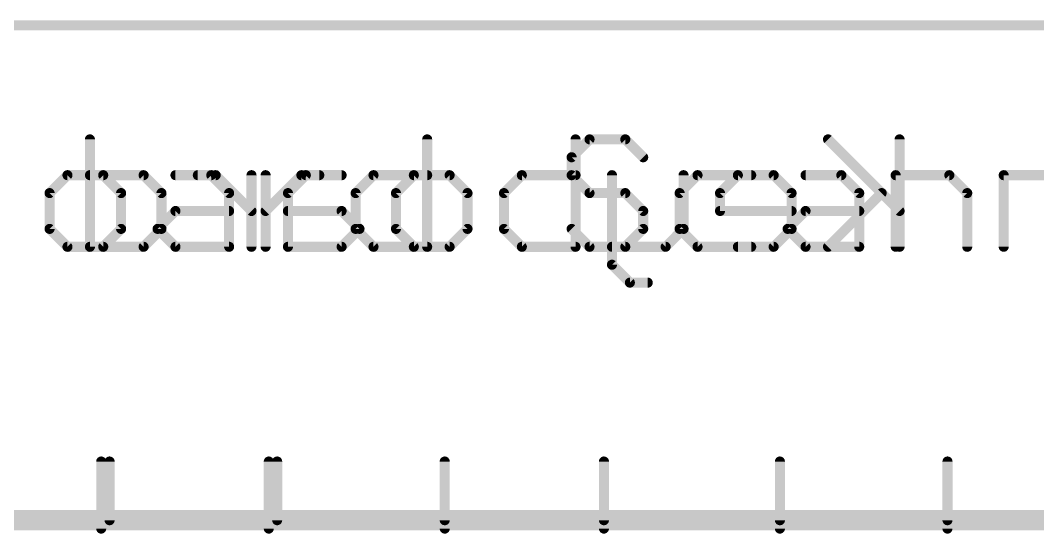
# Model space of a CAD drawing. Extents: x -0.1 to 48.3, y -0.1 to 47.8.
# Drawn here: x 22.27 to 37.69, y 40.06 to 47.83 of the extents above; entities that cross this region are included whole.
import ezdxf

# ---------------------------------------------------------------- set-up
doc = ezdxf.new("R2010")
doc.units = 0
for name, color, linetype in [('1', 12, 'CONTINUOUS'), ('16', 132, 'CONTINUOUS'), ('20', 53, 'CONTINUOUS'), ('21', 253, 'CONTINUOUS'), ('22', 253, 'CONTINUOUS')]:
    doc.layers.add(name, color=color, linetype=linetype)

msp = doc.modelspace()

# ---------------------------------------------------------------- linework, layer by layer
at = {"layer": '1', "const_width": 0.1524}
msp.add_lwpolyline([(0, 47.752), (48.26, 47.752)], dxfattribs=at)
at = {"layer": '16', "const_width": 0.1524}
msp.add_lwpolyline([(0, 47.752), (48.26, 47.752)], dxfattribs=at)
at = {"layer": '20', "const_width": 0.1524}
msp.add_lwpolyline([(0, 47.752), (48.26, 47.752)], dxfattribs=at)
at = {"layer": '21'}
for points, const_width in [([(28.4356, 46.0262), (28.4356, 44.3992)], 0.1524), ([(30.8964, 46.0262), (30.6252, 45.755)], 0.1524), ([(31.4387, 46.0262), (30.8964, 46.0262)], 0.1524), ([(31.7099, 45.755), (31.4387, 46.0262)], 0.1524), ([(30.6252, 45.755), (30.6252, 45.4839)], 0.1524), ([(22.9835, 45.4839), (22.7123, 45.2127)], 0.1524), ([(23.5258, 45.4839), (22.9835, 45.4839)], 0.1524), ([(23.797, 45.2127), (23.5258, 45.4839)], 0.1524), ([(24.6206, 45.4839), (25.1629, 45.4839)], 0.1524), ([(25.1629, 45.4839), (25.4341, 45.2127)], 0.1524), ([(25.9866, 44.3992), (25.9866, 45.4839)], 0.1524), ([(25.9866, 44.9415), (26.5289, 45.4839)], 0.1524), ([(26.5289, 45.4839), (26.8001, 45.4839)], 0.1524), ([(27.3509, 45.2127), (27.6221, 45.4839)], 0.1524), ([(27.6221, 45.4839), (28.4356, 45.4839)], 0.1524), ([(30.6252, 45.4839), (30.8964, 45.2127)], 0.1524), ([(32.5335, 45.4839), (32.2624, 45.2127)], 0.1524), ([(33.347, 45.4839), (32.5335, 45.4839)], 0.1524), ([(34.1707, 45.4839), (34.713, 45.4839)], 0.1524), ([(34.713, 45.4839), (34.9842, 45.2127)], 0.1524), ([(35.5367, 44.3992), (35.5367, 45.4839)], 0.1524), ([(35.5367, 45.4839), (36.3502, 45.4839)], 0.1524), ([(36.3502, 45.4839), (36.6213, 45.2127)], 0.1524), ([(37.1738, 44.3992), (37.1738, 45.4839)], 0.1524), ([(37.1738, 45.4839), (37.9873, 45.4839)], 0.1524), ([(22.7123, 45.2127), (22.7123, 44.6704)], 0.1524), ([(23.797, 44.6704), (23.797, 45.2127)], 0.1524), ([(25.4341, 45.2127), (25.4341, 44.3992)], 0.1524), ([(27.3509, 44.6704), (27.3509, 45.2127)], 0.1524), ([(30.8964, 45.2127), (31.4387, 45.2127)], 0.1524), ([(31.4387, 45.2127), (31.7099, 44.9415)], 0.1524), ([(32.2624, 45.2127), (32.2624, 44.6704)], 0.1524), ([(34.9842, 45.2127), (34.9842, 44.3992)], 0.1524), ([(36.6213, 45.2127), (36.6213, 44.3992)], 0.1524), ([(24.3495, 44.6704), (24.6206, 44.9415)], 0.1524), ([(24.6206, 44.9415), (25.4341, 44.9415)], 0.1524), ([(31.7099, 44.9415), (31.7099, 44.6704)], 0.1524), ([(33.8995, 44.6704), (34.1707, 44.9415)], 0.1524), ([(34.1707, 44.9415), (34.9842, 44.9415)], 0.1524), ([(22.7123, 44.6704), (22.9835, 44.3992)], 0.1524), ([(23.5258, 44.3992), (23.797, 44.6704)], 0.1524), ([(24.6206, 44.3992), (24.3495, 44.6704)], 0.1524), ([(27.6221, 44.3992), (27.3509, 44.6704)], 0.1524), ([(30.8964, 44.3992), (30.6252, 44.6704)], 0.1524), ([(31.7099, 44.6704), (31.4387, 44.3992)], 0.1524), ([(32.2624, 44.6704), (32.5335, 44.3992)], 0.1524), ([(34.1707, 44.3992), (33.8995, 44.6704)], 0.1524), ([(22.9835, 44.3992), (23.5258, 44.3992)], 0.1524), ([(25.4341, 44.3992), (24.6206, 44.3992)], 0.1524), ([(28.4356, 44.3992), (27.6221, 44.3992)], 0.1524), ([(31.4387, 44.3992), (30.8964, 44.3992)], 0.1524), ([(32.5335, 44.3992), (33.347, 44.3992)], 0.1524), ([(34.9842, 44.3992), (34.1707, 44.3992)], 0.1524), ([(23.495, 40.132), (23.495, 41.148)], 0.1524), ([(26.035, 40.132), (26.035, 41.148)], 0.1524), ([(28.702, 40.132), (28.702, 41.148)], 0.1524), ([(31.115, 40.132), (31.115, 41.148)], 0.1524), ([(33.782, 40.132), (33.782, 41.148)], 0.1524), ([(36.322, 40.132), (36.322, 41.148)], 0.1524), ([(9.6012, 40.259), (45.1612, 40.259)], 0.3048)]:
    msp.add_lwpolyline(points, dxfattribs=dict(at, const_width=const_width))
at = {"layer": '21', "const_width": 0.0762}
for points in [[(28.4737, 46.0262, 1), (28.3975, 46.0262)], [(30.8964, 46.0643, 1), (30.8964, 45.9881)], [(30.9233, 45.9992, 1), (30.8694, 46.0531)], [(31.4656, 46.0531, 1), (31.4118, 45.9992)], [(31.4387, 45.9881, 1), (31.4387, 46.0643)], [(30.6633, 45.755, 1), (30.5871, 45.755)], [(30.5983, 45.782, 1), (30.6522, 45.7281)], [(31.6829, 45.7281, 1), (31.7368, 45.782)], [(22.9835, 45.522, 1), (22.9835, 45.4458)], [(23.0104, 45.4569, 1), (22.9565, 45.5108)], [(23.5527, 45.5108, 1), (23.4988, 45.4569)], [(23.5258, 45.4458, 1), (23.5258, 45.522)], [(24.6206, 45.522, 1), (24.6206, 45.4458)], [(25.1899, 45.5108, 1), (25.136, 45.4569)], [(25.1629, 45.4458, 1), (25.1629, 45.522)], [(26.0247, 45.4839, 1), (25.9485, 45.4839)], [(26.5289, 45.522, 1), (26.5289, 45.4458)], [(26.5559, 45.4569, 1), (26.502, 45.5108)], [(26.8001, 45.4458, 1), (26.8001, 45.522)], [(27.6221, 45.522, 1), (27.6221, 45.4458)], [(27.649, 45.4569, 1), (27.5951, 45.5108)], [(28.4356, 45.4458, 1), (28.4356, 45.522)], [(30.6522, 45.5108, 1), (30.5983, 45.4569)], [(30.5871, 45.4839, 1), (30.6633, 45.4839)], [(32.5335, 45.522, 1), (32.5335, 45.4458)], [(32.5605, 45.4569, 1), (32.5066, 45.5108)], [(33.347, 45.4458, 1), (33.347, 45.522)], [(34.1707, 45.522, 1), (34.1707, 45.4458)], [(34.74, 45.5108, 1), (34.6861, 45.4569)], [(34.713, 45.4458, 1), (34.713, 45.522)], [(35.5748, 45.4839, 1), (35.4986, 45.4839)], [(35.5367, 45.522, 1), (35.5367, 45.4458)], [(36.3771, 45.5108, 1), (36.3232, 45.4569)], [(36.3502, 45.4458, 1), (36.3502, 45.522)], [(37.2119, 45.4839, 1), (37.1357, 45.4839)], [(37.1738, 45.522, 1), (37.1738, 45.4458)], [(22.7504, 45.2127, 1), (22.6742, 45.2127)], [(22.6854, 45.2396, 1), (22.7392, 45.1858)], [(23.8351, 45.2127, 1), (23.7589, 45.2127)], [(23.77, 45.1858, 1), (23.8239, 45.2396)], [(25.4722, 45.2127, 1), (25.396, 45.2127)], [(25.4072, 45.1858, 1), (25.4611, 45.2396)], [(27.389, 45.2127, 1), (27.3128, 45.2127)], [(27.324, 45.2396, 1), (27.3778, 45.1858)], [(30.8964, 45.2508, 1), (30.8964, 45.1746)], [(30.8694, 45.1858, 1), (30.9233, 45.2396)], [(31.4657, 45.2396, 1), (31.4118, 45.1858)], [(31.4387, 45.1746, 1), (31.4387, 45.2508)], [(32.3005, 45.2127, 1), (32.2243, 45.2127)], [(32.2354, 45.2396, 1), (32.2893, 45.1858)], [(35.0223, 45.2127, 1), (34.9461, 45.2127)], [(34.9572, 45.1858, 1), (35.0111, 45.2396)], [(36.6594, 45.2127, 1), (36.5832, 45.2127)], [(36.5944, 45.1858, 1), (36.6483, 45.2396)], [(24.6206, 44.9796, 1), (24.6206, 44.9034)], [(24.6476, 44.9146, 1), (24.5937, 44.9685)], [(25.4341, 44.9034, 1), (25.4341, 44.9796)], [(25.9597, 44.9685, 1), (26.0135, 44.9146)], [(31.748, 44.9415, 1), (31.6718, 44.9415)], [(31.6829, 44.9146, 1), (31.7368, 44.9685)], [(34.1707, 44.9796, 1), (34.1707, 44.9034)], [(34.1976, 44.9146, 1), (34.1437, 44.9685)], [(34.9842, 44.9034, 1), (34.9842, 44.9796)], [(22.7392, 44.6973, 1), (22.6854, 44.6434)], [(23.8239, 44.6434, 1), (23.77, 44.6973)], [(24.3764, 44.6973, 1), (24.3225, 44.6434)], [(24.3225, 44.6973, 1), (24.3764, 44.6434)], [(27.3778, 44.6973, 1), (27.324, 44.6434)], [(30.6522, 44.6973, 1), (30.5983, 44.6434)], [(31.7368, 44.6434, 1), (31.6829, 44.6973)], [(32.2893, 44.6973, 1), (32.2354, 44.6434)], [(33.9265, 44.6973, 1), (33.8726, 44.6434)], [(33.8726, 44.6973, 1), (33.9265, 44.6434)], [(22.6742, 44.6704, 1), (22.7504, 44.6704)], [(23.7589, 44.6704, 1), (23.8351, 44.6704)], [(27.3128, 44.6704, 1), (27.389, 44.6704)], [(31.6718, 44.6704, 1), (31.748, 44.6704)], [(32.2243, 44.6704, 1), (32.3005, 44.6704)], [(22.9835, 44.4373, 1), (22.9835, 44.3611)], [(22.9565, 44.3723, 1), (23.0104, 44.4261)], [(23.4988, 44.4261, 1), (23.5527, 44.3723)], [(23.5258, 44.3611, 1), (23.5258, 44.4373)], [(24.6206, 44.4373, 1), (24.6206, 44.3611)], [(24.5937, 44.3723, 1), (24.6476, 44.4261)], [(25.396, 44.3992, 1), (25.4722, 44.3992)], [(25.4341, 44.3611, 1), (25.4341, 44.4373)], [(25.9485, 44.3992, 1), (26.0247, 44.3992)], [(27.6221, 44.4373, 1), (27.6221, 44.3611)], [(27.5951, 44.3723, 1), (27.649, 44.4261)], [(28.3975, 44.3992, 1), (28.4737, 44.3992)], [(28.4356, 44.3611, 1), (28.4356, 44.4373)], [(30.8964, 44.4373, 1), (30.8964, 44.3611)], [(30.8694, 44.3723, 1), (30.9233, 44.4261)], [(31.4118, 44.4261, 1), (31.4656, 44.3723)], [(31.4387, 44.3611, 1), (31.4387, 44.4373)], [(32.5335, 44.4373, 1), (32.5335, 44.3611)], [(32.5066, 44.3723, 1), (32.5605, 44.4261)], [(33.347, 44.3611, 1), (33.347, 44.4373)], [(34.1707, 44.4373, 1), (34.1707, 44.3611)], [(34.1437, 44.3723, 1), (34.1976, 44.4261)], [(34.9461, 44.3992, 1), (35.0223, 44.3992)], [(34.9842, 44.3611, 1), (34.9842, 44.4373)], [(35.4986, 44.3992, 1), (35.5748, 44.3992)], [(36.5832, 44.3992, 1), (36.6594, 44.3992)], [(37.1357, 44.3992, 1), (37.2119, 44.3992)], [(23.5331, 41.148, 1), (23.4569, 41.148)], [(26.0731, 41.148, 1), (25.9969, 41.148)], [(28.7401, 41.148, 1), (28.6639, 41.148)], [(31.1531, 41.148, 1), (31.0769, 41.148)], [(33.8201, 41.148, 1), (33.7439, 41.148)], [(36.3601, 41.148, 1), (36.2839, 41.148)], [(23.4569, 40.132, 1), (23.5331, 40.132)], [(25.9969, 40.132, 1), (26.0731, 40.132)], [(28.6639, 40.132, 1), (28.7401, 40.132)], [(31.0769, 40.132, 1), (31.1531, 40.132)], [(33.7439, 40.132, 1), (33.8201, 40.132)], [(36.2839, 40.132, 1), (36.3601, 40.132)]]:
    msp.add_lwpolyline(points, format="xyb", dxfattribs=at)
at = {"layer": '22'}
for points, const_width in [([(23.3239, 46.0262), (23.3239, 44.3992)], 0.1524), ([(30.6843, 46.0262), (30.6843, 44.3992)], 0.1524), ([(35.5958, 44.9415), (34.5111, 46.0262)], 0.1524), ([(35.5958, 46.0262), (35.5958, 44.3992)], 0.1524), ([(24.1374, 45.4839), (23.3239, 45.4839)], 0.1524), ([(24.4085, 45.2127), (24.1374, 45.4839)], 0.1524), ([(25.2305, 45.4839), (24.9593, 45.4839)], 0.1524), ([(25.7728, 44.9415), (25.2305, 45.4839)], 0.1524), ([(25.7728, 44.3992), (25.7728, 45.4839)], 0.1524), ([(26.5965, 45.4839), (26.3253, 45.2127)], 0.1524), ([(27.1388, 45.4839), (26.5965, 45.4839)], 0.1524), ([(27.9625, 45.2127), (28.2336, 45.4839)], 0.1524), ([(28.2336, 45.4839), (28.776, 45.4839)], 0.1524), ([(28.776, 45.4839), (29.0471, 45.2127)], 0.1524), ([(29.5996, 45.2127), (29.8708, 45.4839)], 0.1524), ([(29.8708, 45.4839), (30.6843, 45.4839)], 0.1524), ([(31.2368, 45.4839), (31.2368, 44.128)], 0.1524), ([(32.3214, 45.4839), (32.3214, 44.6704)], 0.1524), ([(33.1451, 45.4839), (32.8739, 45.2127)], 0.1524), ([(33.6874, 45.4839), (33.1451, 45.4839)], 0.1524), ([(33.9586, 45.2127), (33.6874, 45.4839)], 0.1524), ([(24.4085, 44.6704), (24.4085, 45.2127)], 0.1524), ([(26.3253, 45.2127), (26.3253, 44.3992)], 0.1524), ([(27.9625, 44.6704), (27.9625, 45.2127)], 0.1524), ([(29.0471, 45.2127), (29.0471, 44.6704)], 0.1524), ([(29.5996, 44.6704), (29.5996, 45.2127)], 0.1524), ([(32.8739, 45.2127), (32.8739, 44.9415)], 0.1524), ([(33.9586, 44.6704), (33.9586, 45.2127)], 0.1524), ([(35.3246, 45.2127), (34.5111, 44.3992)], 0.1524), ([(27.1388, 44.9415), (26.3253, 44.9415)], 0.1524), ([(27.41, 44.6704), (27.1388, 44.9415)], 0.1524), ([(32.8739, 44.9415), (33.9586, 44.9415)], 0.1524), ([(24.1374, 44.3992), (24.4085, 44.6704)], 0.1524), ([(27.1388, 44.3992), (27.41, 44.6704)], 0.1524), ([(28.2336, 44.3992), (27.9625, 44.6704)], 0.1524), ([(29.0471, 44.6704), (28.776, 44.3992)], 0.1524), ([(29.8708, 44.3992), (29.5996, 44.6704)], 0.1524), ([(32.3214, 44.6704), (32.0503, 44.3992)], 0.1524), ([(33.6874, 44.3992), (33.9586, 44.6704)], 0.1524), ([(23.3239, 44.3992), (24.1374, 44.3992)], 0.1524), ([(26.3253, 44.3992), (27.1388, 44.3992)], 0.1524), ([(28.776, 44.3992), (28.2336, 44.3992)], 0.1524), ([(30.6843, 44.3992), (29.8708, 44.3992)], 0.1524), ([(32.0503, 44.3992), (31.2368, 44.3992)], 0.1524), ([(33.1451, 44.3992), (33.6874, 44.3992)], 0.1524), ([(31.2368, 44.128), (31.5079, 43.8569)], 0.1524), ([(31.5079, 43.8569), (31.7791, 43.8569)], 0.1524), ([(23.622, 40.259), (23.622, 41.148)], 0.1524), ([(26.162, 40.259), (26.162, 41.148)], 0.1524), ([(28.702, 40.259), (28.702, 41.148)], 0.1524), ([(31.115, 40.259), (31.115, 41.148)], 0.1524), ([(33.782, 40.259), (33.782, 41.148)], 0.1524), ([(36.322, 40.259), (36.322, 41.148)], 0.1524), ([(9.6012, 40.259), (45.1612, 40.259)], 0.127)]:
    msp.add_lwpolyline(points, dxfattribs=dict(at, const_width=const_width))
at = {"layer": '22', "const_width": 0.0762}
for points in [[(23.362, 46.0262, 1), (23.2858, 46.0262)], [(30.7224, 46.0262, 1), (30.6462, 46.0262)], [(34.538, 46.0531, 1), (34.4842, 45.9992)], [(35.6339, 46.0262, 1), (35.5577, 46.0262)], [(23.3239, 45.522, 1), (23.3239, 45.4458)], [(24.1643, 45.5108, 1), (24.1104, 45.4569)], [(24.1374, 45.4458, 1), (24.1374, 45.522)], [(24.9593, 45.522, 1), (24.9593, 45.4458)], [(25.2574, 45.5108, 1), (25.2035, 45.4569)], [(25.2305, 45.4458, 1), (25.2305, 45.522)], [(25.8109, 45.4839, 1), (25.7347, 45.4839)], [(26.5965, 45.522, 1), (26.5965, 45.4458)], [(26.6234, 45.4569, 1), (26.5695, 45.5108)], [(27.1388, 45.4458, 1), (27.1388, 45.522)], [(28.2336, 45.522, 1), (28.2336, 45.4458)], [(28.2606, 45.4569, 1), (28.2067, 45.5108)], [(28.8029, 45.5108, 1), (28.749, 45.4569)], [(28.776, 45.4458, 1), (28.776, 45.522)], [(29.8708, 45.522, 1), (29.8708, 45.4458)], [(29.8977, 45.4569, 1), (29.8438, 45.5108)], [(30.6843, 45.4458, 1), (30.6843, 45.522)], [(31.2749, 45.4839, 1), (31.1987, 45.4839)], [(32.3595, 45.4839, 1), (32.2833, 45.4839)], [(33.1451, 45.522, 1), (33.1451, 45.4458)], [(33.172, 45.4569, 1), (33.1182, 45.5108)], [(33.7144, 45.5108, 1), (33.6605, 45.4569)], [(33.6874, 45.4458, 1), (33.6874, 45.522)], [(24.4466, 45.2127, 1), (24.3704, 45.2127)], [(24.3816, 45.1858, 1), (24.4355, 45.2396)], [(26.3634, 45.2127, 1), (26.2872, 45.2127)], [(26.2984, 45.2396, 1), (26.3523, 45.1858)], [(28.0006, 45.2127, 1), (27.9244, 45.2127)], [(27.9355, 45.2396, 1), (27.9894, 45.1858)], [(29.0852, 45.2127, 1), (29.009, 45.2127)], [(29.0202, 45.1858, 1), (29.0741, 45.2396)], [(29.6377, 45.2127, 1), (29.5615, 45.2127)], [(29.5727, 45.2396, 1), (29.6266, 45.1858)], [(32.912, 45.2127, 1), (32.8358, 45.2127)], [(32.847, 45.2396, 1), (32.9009, 45.1858)], [(33.9967, 45.2127, 1), (33.9205, 45.2127)], [(33.9317, 45.1858, 1), (33.9855, 45.2396)], [(35.3515, 45.1858, 1), (35.2976, 45.2396)], [(25.7459, 44.9146, 1), (25.7998, 44.9685)], [(26.3253, 44.9796, 1), (26.3253, 44.9034)], [(27.1658, 44.9685, 1), (27.1119, 44.9146)], [(27.1388, 44.9034, 1), (27.1388, 44.9796)], [(32.8739, 44.9796, 1), (32.8739, 44.9034)], [(32.8358, 44.9415, 1), (32.912, 44.9415)], [(33.9586, 44.9034, 1), (33.9586, 44.9796)], [(35.5688, 44.9146, 1), (35.6227, 44.9685)], [(24.4355, 44.6434, 1), (24.3816, 44.6973)], [(27.4369, 44.6434, 1), (27.383, 44.6973)], [(27.383, 44.6434, 1), (27.4369, 44.6973)], [(27.9894, 44.6973, 1), (27.9355, 44.6434)], [(29.0741, 44.6434, 1), (29.0202, 44.6973)], [(29.6266, 44.6973, 1), (29.5727, 44.6434)], [(32.3484, 44.6434, 1), (32.2945, 44.6973)], [(33.9855, 44.6434, 1), (33.9317, 44.6973)], [(24.3704, 44.6704, 1), (24.4466, 44.6704)], [(27.9244, 44.6704, 1), (28.0006, 44.6704)], [(29.009, 44.6704, 1), (29.0852, 44.6704)], [(29.5615, 44.6704, 1), (29.6377, 44.6704)], [(32.2833, 44.6704, 1), (32.3595, 44.6704)], [(33.9205, 44.6704, 1), (33.9967, 44.6704)], [(23.3239, 44.4373, 1), (23.3239, 44.3611)], [(23.2858, 44.3992, 1), (23.362, 44.3992)], [(24.1104, 44.4261, 1), (24.1643, 44.3723)], [(24.1374, 44.3611, 1), (24.1374, 44.4373)], [(25.7347, 44.3992, 1), (25.8109, 44.3992)], [(26.3253, 44.4373, 1), (26.3253, 44.3611)], [(26.2872, 44.3992, 1), (26.3634, 44.3992)], [(27.1119, 44.4261, 1), (27.1658, 44.3723)], [(27.1388, 44.3611, 1), (27.1388, 44.4373)], [(28.2336, 44.4373, 1), (28.2336, 44.3611)], [(28.2067, 44.3723, 1), (28.2606, 44.4261)], [(28.749, 44.4261, 1), (28.8029, 44.3723)], [(28.776, 44.3611, 1), (28.776, 44.4373)], [(29.8708, 44.4373, 1), (29.8708, 44.3611)], [(29.8439, 44.3723, 1), (29.8977, 44.4261)], [(30.6462, 44.3992, 1), (30.7224, 44.3992)], [(30.6843, 44.3611, 1), (30.6843, 44.4373)], [(31.2368, 44.4373, 1), (31.2368, 44.3611)], [(32.0233, 44.4261, 1), (32.0772, 44.3723)], [(32.0503, 44.3611, 1), (32.0503, 44.4373)], [(33.1451, 44.4373, 1), (33.1451, 44.3611)], [(33.6605, 44.4261, 1), (33.7144, 44.3723)], [(33.6874, 44.3611, 1), (33.6874, 44.4373)], [(34.4842, 44.4261, 1), (34.538, 44.3723)], [(35.5577, 44.3992, 1), (35.6339, 44.3992)], [(31.2637, 44.155, 1), (31.2098, 44.1011)], [(31.1987, 44.128, 1), (31.2749, 44.128)], [(31.5079, 43.895, 1), (31.5079, 43.8188)], [(31.481, 43.8299, 1), (31.5349, 43.8838)], [(31.7791, 43.8188, 1), (31.7791, 43.895)], [(23.6601, 41.148, 1), (23.5839, 41.148)], [(26.2001, 41.148, 1), (26.1239, 41.148)], [(28.7401, 41.148, 1), (28.6639, 41.148)], [(31.1531, 41.148, 1), (31.0769, 41.148)], [(33.8201, 41.148, 1), (33.7439, 41.148)], [(36.3601, 41.148, 1), (36.2839, 41.148)], [(23.5839, 40.259, 1), (23.6601, 40.259)], [(26.1239, 40.259, 1), (26.2001, 40.259)], [(28.6639, 40.259, 1), (28.7401, 40.259)], [(31.0769, 40.259, 1), (31.1531, 40.259)], [(33.7439, 40.259, 1), (33.8201, 40.259)], [(36.2839, 40.259, 1), (36.3601, 40.259)]]:
    msp.add_lwpolyline(points, format="xyb", dxfattribs=at)

doc.saveas('drawing.dxf')
